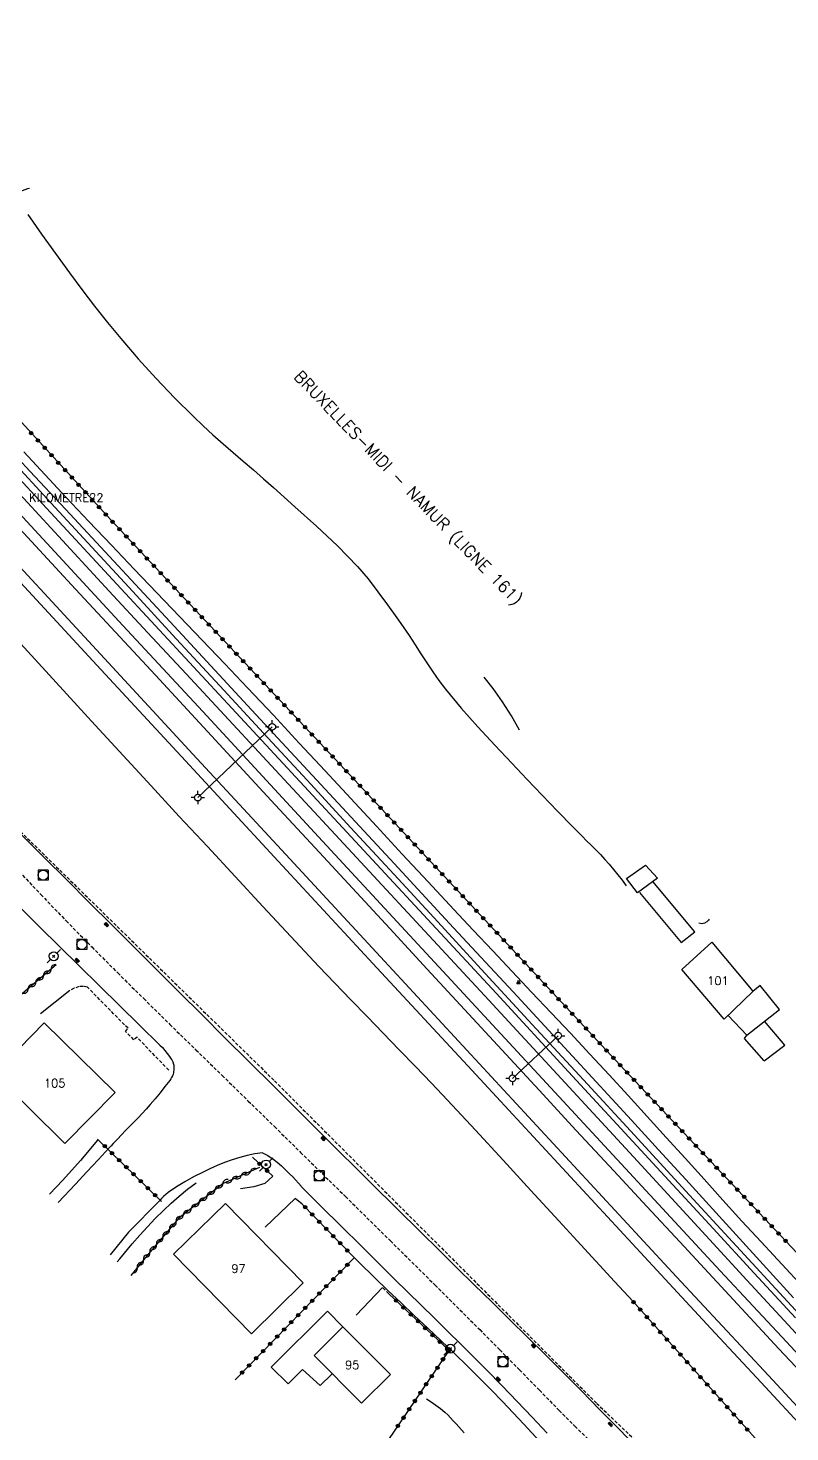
# Model space of a CAD drawing. Header units: millimetres. Extents: x 159000 to 160002, y 156999 to 158000.
# Drawn here: x 159741.1 to 159854.8, y 157739.3 to 157948.8 of the extents above; entities that cross this region are included whole.
import ezdxf
from ezdxf.enums import TextEntityAlignment as Align

# ---------------------------------------------------------------- set-up
doc = ezdxf.new("R2010")
doc.units = ezdxf.units.MM
doc.linetypes.add('DASHED', pattern=[0.75, 0.5, -0.25])
doc.layers.get('0').update_dxf_attribs({"linetype": 'CONTINUOUS'})
for name, color, linetype in [('W0001', 6, 'DASHED'), ('W0008', 7, 'CONTINUOUS'), ('W0014', 7, 'CONTINUOUS'), ('W0017', 7, 'CONTINUOUS'), ('W0101', 7, 'CONTINUOUS'), ('W0104', 1, 'CONTINUOUS'), ('W0112', 1, 'DASHED'), ('W0211', 2, 'CONTINUOUS'), ('W0214', 2, 'CONTINUOUS'), ('W0310', 3, 'CONTINUOUS'), ('W0322', 7, 'CONTINUOUS'), ('W0323', 7, 'CONTINUOUS'), ('W0401', 7, 'CONTINUOUS'), ('W0420', 7, 'CONTINUOUS'), ('W0473', 7, 'CONTINUOUS'), ('W0510', 5, 'CONTINUOUS'), ('W0515', 5, 'CONTINUOUS'), ('W0610', 7, 'CONTINUOUS'), ('W0611', 7, 'CONTINUOUS'), ('W0700', 7, 'CONTINUOUS'), ('W0850', 7, 'CONTINUOUS'), ('W0984', 7, 'CONTINUOUS'), ('W0989', 7, 'CONTINUOUS'), ('W0991', 7, 'CONTINUOUS')]:
    doc.layers.add(name, color=color, linetype=linetype)
doc.styles.get("Standard").update_dxf_attribs({"font": 'romans.shx', "width": 0.85})

# ---------------------------------------------------------------- blocks, each defined once
blk = doc.blocks.new('T420')
for p, q in [((0.75, 0.75), (-0.75, 0.75)), ((-0.75, 0.75), (-0.75, -0.75)), ((0.75, 0.75), (0.75, -0.75)), ((0.75, -0.75), (-0.75, -0.75))]:
    blk.add_line(p, q)
blk.add_ellipse((0, 0), major_axis=(-0.53, 0.53), ratio=1, start_param=3.926991, end_param=10.210176)
blk = doc.blocks.new('T850')
for p, q in [((-0.25, -0.15), (0, 0.32)), ((0, 0.32), (0.25, -0.15)), ((-0.25, -0.15), (0.25, -0.15))]:
    blk.add_line(p, q)
for major_axis in [(-0.106, 0.106), (-0.0354, 0.0354), (-0.0236, 0.0236)]:
    blk.add_ellipse((0, 0), major_axis=major_axis, ratio=1, start_param=3.926991, end_param=10.210176)
blk = doc.blocks.new('T610')
for p, q in [((-0.500001, 0), (-1.000002, 0)), ((0, 0.500001), (0, 1.000002)), ((0.500001, 0), (1.000002, 0)), ((0, -0.500001), (0, -1.000002))]:
    blk.add_line(p, q)
blk.add_ellipse((0, 0), major_axis=(-0.353554, 0.353554), ratio=1, start_param=3.926990817, end_param=10.2101761242)
blk = doc.blocks.new('T401')
for p, q in [((-0.3, 0.3), (0, 0.3)), ((-0.3, -0.25), (-0.3, 0.3)), ((-0.3, 0.15), (0, 0.15)), ((-0.3, 0), (0, 0)), ((0, 0.3), (0, -0.25)), ((-0.3, -0.15), (0, -0.15)), ((-0.3, -0.25), (-0.3, -0.3)), ((-0.3, -0.3), (0, -0.3)), ((0, -0.3), (0, -0.25))]:
    blk.add_line(p, q)
blk = doc.blocks.new('T473')
for p, q in [((-0.166667, 0.166667), (0.166667, -0.166667)), ((-0.166667, -0.166667), (0.166667, 0.166667)), ((0.500001, 0.500001), (1.000002, 1.000002)), ((-1.000002, -1.000002), (-0.500001, -0.500001))]:
    blk.add_line(p, q)
blk.add_ellipse((0, 0), major_axis=(0.471405, 0.471405), ratio=1, start_param=5.4977871438, end_param=11.780972451)
blk = doc.blocks.new('t310o')
at = {"color": 0, "linetype": 'Continuous'}
for centre, start, end in [((-0.5, 0.38), 216.8699, 323.1304), ((0.5, -0.37), 36.8699, 143.1303)]:
    blk.add_arc(centre, 0.625, start, end, dxfattribs=at)
blk = doc.blocks.new('t323o')
at = {"color": 0, "linetype": 'Continuous'}
for radius in [0.25, 0.15]:
    blk.add_circle((0, 0), radius, dxfattribs=at)
blk = doc.blocks.new('t322o')
at = {"color": 0, "linetype": 'Continuous'}
for radius in [0.25, 0.15]:
    blk.add_circle((0, 0), radius, dxfattribs=at)

msp = doc.modelspace()

# ---------------------------------------------------------------- linework, layer by layer
at = {"layer": 'W0001'}
msp.add_lwpolyline([(159739.26, 157823.44), (159743.02, 157819.48), (159746.81, 157815.54), (159750.63, 157811.65), (159754.49, 157807.78), (159758.37, 157803.94), (159762.27, 157800.1), (159766.17, 157796.28), (159770.08, 157792.47), (159773.99, 157788.65), (159777.89, 157784.83), (159781.79, 157780.99), (159788.49, 157774.39), (159795.19, 157767.78), (159801.87, 157761.17), (159808.53, 157754.52), (159811.51, 157751.52), (159814.47, 157748.51), (159817.43, 157745.49), (159820.38, 157742.46), (159822.74, 157740.1), (159825.12, 157737.77)], dxfattribs=at)
at = {"layer": 'W0008'}
for points in [[(159831.99, 157736.91), (159829.25, 157739.75), (159826.48, 157742.57), (159823.71, 157745.37), (159820.92, 157748.17), (159818.29, 157750.79), (159815.66, 157753.4), (159813.02, 157756.01), (159810.37, 157758.61), (159807.72, 157761.21), (159805.07, 157763.82), (159802.43, 157766.42), (159799.79, 157769.03), (159792.45, 157776.3), (159785.11, 157783.58), (159777.78, 157790.87), (159770.45, 157798.15), (159767.08, 157801.51), (159763.72, 157804.87), (159760.35, 157808.23), (159756.98, 157811.59), (159753.62, 157814.94), (159750.25, 157818.3), (159746.88, 157821.66), (159743.51, 157825.01), (159738.02, 157830.47)], [(159762.25, 157791.73), (159761.55, 157790.81), (159760.83, 157789.9), (159760.09, 157789), (159759.33, 157788.12), (159758.74, 157787.46), (159758.14, 157786.81), (159757.53, 157786.16), (159756.91, 157785.52), (159756.29, 157784.88), (159755.67, 157784.25), (159755.06, 157783.61), (159754.44, 157782.97), (159754.13, 157782.63), (159753.82, 157782.3), (159753.5, 157781.96), (159753.19, 157781.63)], [(159776.11, 157780.93), (159774.96, 157780.75), (159773.82, 157780.51), (159772.7, 157780.23), (159771.58, 157779.89), (159770.44, 157779.49), (159769.32, 157779.03), (159768.22, 157778.53), (159767.13, 157777.99), (159765.82, 157777.32), (159764.52, 157776.61), (159763.25, 157775.84), (159762.03, 157774.99), (159761.67, 157774.71), (159761.34, 157774.41), (159761.02, 157774.09), (159760.71, 157773.75)]]:
    msp.add_lwpolyline(points, dxfattribs=at)
at = {"layer": 'W0014'}
for points in [[(159710.14, 157848.15), (159713.84, 157844.12), (159717.58, 157840.13), (159721.36, 157836.17), (159725.16, 157832.23), (159731, 157826.33), (159736.91, 157820.48), (159742.84, 157814.66), (159748.76, 157808.83), (159751.76, 157805.87), (159754.76, 157802.92), (159757.76, 157799.96), (159760.77, 157797.01)], [(159760.77, 157797.01), (159761.17, 157796.62), (159761.54, 157796.2), (159761.89, 157795.77), (159762.21, 157795.32), (159762.39, 157795.05), (159762.56, 157794.78), (159762.7, 157794.49), (159762.82, 157794.18), (159762.86, 157794), (159762.88, 157793.82), (159762.89, 157793.64), (159762.88, 157793.45), (159762.87, 157793.26), (159762.84, 157793.06), (159762.8, 157792.87), (159762.75, 157792.68), (159762.65, 157792.43), (159762.54, 157792.19), (159762.4, 157791.95), (159762.25, 157791.73)], [(159776.11, 157780.93), (159776.51, 157780.73), (159776.89, 157780.52), (159777.27, 157780.29), (159777.63, 157780.04), (159778.3, 157779.52), (159778.94, 157778.96), (159779.55, 157778.38), (159780.16, 157777.79), (159780.61, 157777.34), (159781.04, 157776.88), (159781.47, 157776.41), (159781.88, 157775.93)], [(159781.89, 157775.9), (159784.88, 157772.92), (159787.87, 157769.95), (159790.87, 157766.97), (159793.87, 157764), (159795.83, 157762.05), (159797.81, 157760.12), (159799.78, 157758.18), (159801.76, 157756.25), (159803.73, 157754.31), (159805.7, 157752.37), (159807.66, 157750.42), (159809.61, 157748.45), (159811.87, 157746.14), (159814.13, 157743.81), (159816.37, 157741.46), (159818.58, 157739.09)], [(159819.83, 157735.15), (159818.66, 157736.48), (159817.49, 157737.8), (159816.3, 157739.11), (159815.1, 157740.42), (159813.52, 157742.11), (159811.92, 157743.8), (159810.3, 157745.47), (159808.67, 157747.12), (159806.72, 157749.05), (159804.75, 157750.96), (159802.76, 157752.85), (159800.77, 157754.74), (159798.77, 157756.62), (159796.78, 157758.5), (159794.79, 157760.39), (159792.82, 157762.3), (159792.06, 157763.04), (159791.3, 157763.79), (159790.55, 157764.54), (159789.8, 157765.3)]]:
    msp.add_lwpolyline(points, dxfattribs=at)
at = {"layer": 'W0017'}
for points in [[(159842.78, 157815.79), (159842.7, 157815.67), (159842.43, 157815.41), (159842.09, 157815.2), (159841.67, 157815.11), (159841.24, 157815.22)], [(159747.36, 157805.17), (159742.98, 157801.66)], [(159753.24, 157781.69), (159751.56, 157779.88), (159749.87, 157778.07), (159748.17, 157776.26), (159746.48, 157774.46), (159745.58, 157773.49)], [(159777.65, 157777.42), (159776.46, 157776.32), (159774.81, 157775.82), (159772.84, 157775.55)], [(159760.71, 157773.75), (159756.11, 157769.08), (159753.36, 157765.71)], [(159780.99, 157774.1), (159776.49, 157769.82)], [(159794.04, 157760.79), (159790.1, 157756.66)], [(159800.58, 157744.2), (159801.3, 157743.74), (159801.99, 157743.25), (159802.66, 157742.74), (159803.31, 157742.19), (159803.75, 157741.78), (159804.18, 157741.34), (159804.59, 157740.9), (159804.99, 157740.44), (159805.39, 157739.99), (159805.79, 157739.54), (159806.2, 157739.1)]]:
    msp.add_lwpolyline(points, dxfattribs=at)
at = {"layer": 'W0101'}
for points in [[(159843.18, 157812.35), (159849.06, 157805.37), (159849.31, 157805.02), (159845.04, 157800.88), (159838.69, 157808.31)], [(159743.53, 157800.31), (159754.09, 157789.93), (159746.62, 157782.33), (159736.06, 157792.71)], [(159762.84, 157765.77), (159774.47, 157753.92), (159782.2, 157761.5), (159770.57, 157773.36)], [(159783.8, 157750.65), (159790.87, 157743.55), (159795.19, 157747.85), (159788.12, 157754.95)]]:
    msp.add_lwpolyline(points, close=True, dxfattribs=at)
at = {"layer": 'W0104'}
msp.add_lwpolyline([(159833.28, 157823.85), (159835.06, 157821.94), (159832.07, 157819.74), (159830.45, 157821.88)], close=True, dxfattribs=at)
for points in [[(159832.36, 157819.8), (159838.59, 157812.31), (159840.66, 157813.93), (159834.38, 157821.44)], [(159848.38, 157798.51), (159853.3, 157802.32), (159850.37, 157805.92), (159849.31, 157805.02)], [(159848.38, 157798.51), (159845.61, 157801.43)], [(159850.99, 157794.64), (159854.08, 157797), (159851.05, 157800.58)], [(159850.99, 157794.64), (159848.03, 157798.01), (159848.38, 157798.51)], [(159785.79, 157757.29), (159777.42, 157748.93), (159779.92, 157746.43)], [(159785.79, 157757.29), (159788.12, 157754.95)], [(159779.92, 157746.43), (159782.06, 157748.55), (159784.69, 157746.18), (159786.51, 157747.93)]]:
    msp.add_lwpolyline(points, dxfattribs=at)
at = {"layer": 'W0112'}
for points in [[(159708.01, 157860.88), (159739.44, 157829.41), (159777.91, 157791.65), (159825.99, 157743.52), (159836.38, 157733.55), (159841.85, 157728.04)], [(159749.98, 157805.64), (159749.41, 157805.77), (159748.74, 157805.73), (159748.01, 157805.49), (159747.36, 157805.17)], [(159762.11, 157793.26), (159757.38, 157798.17), (159756.89, 157797.81), (159755.66, 157799.03), (159756.03, 157799.51), (159749.98, 157805.64)], [(159794.95, 157759.88), (159794.04, 157760.79)]]:
    msp.add_lwpolyline(points, dxfattribs=at)
at = {"layer": 'W0211'}
for points in [[(159738.38, 157884.61), (159744.5, 157877.98), (159750.61, 157871.35), (159756.73, 157864.72), (159763.23, 157857.68), (159769.74, 157850.63), (159776.24, 157843.59), (159782.75, 157836.54), (159789.25, 157829.5), (159795.76, 157822.45), (159802.26, 157815.41), (159808.76, 157808.36), (159816.38, 157800.09), (159824, 157791.82), (159831.62, 157783.54), (159839.24, 157775.27), (159846.86, 157766.99), (159854.48, 157758.72), (159862.1, 157750.45)], [(159740.48, 157885.59), (159746.82, 157878.74), (159750.18, 157875.17), (159753.55, 157871.62), (159756.94, 157868.07), (159760.33, 157864.54), (159763.73, 157861.01), (159767.12, 157857.47), (159770.5, 157853.92), (159773.87, 157850.36), (159777.74, 157846.24), (159781.59, 157842.1), (159785.44, 157837.96), (159789.29, 157833.81), (159793.13, 157829.67), (159796.97, 157825.52), (159800.82, 157821.37), (159804.68, 157817.24), (159807.57, 157814.15), (159810.47, 157811.07), (159813.37, 157808), (159816.27, 157804.92), (159819.18, 157801.84), (159822.07, 157798.76), (159824.96, 157795.67), (159827.84, 157792.57), (159830.69, 157789.47), (159833.53, 157786.36), (159836.36, 157783.23), (159839.19, 157780.1), (159842.01, 157776.98), (159844.84, 157773.85), (159847.68, 157770.74), (159850.53, 157767.63), (159852.4, 157765.63), (159854.27, 157763.62), (159856.14, 157761.63)], [(159831.43, 157758.71), (159828.65, 157761.72), (159825.88, 157764.74), (159823.1, 157767.76), (159820.32, 157770.78), (159816.18, 157775.29), (159812.04, 157779.81), (159807.88, 157784.32), (159803.7, 157788.8), (159801.32, 157791.31), (159798.93, 157793.81), (159796.53, 157796.3), (159794.13, 157798.79), (159791.72, 157801.27), (159789.31, 157803.76), (159786.92, 157806.26), (159784.53, 157808.76), (159780.35, 157813.21), (159776.18, 157817.68), (159772.03, 157822.15), (159767.88, 157826.63), (159763.68, 157831.15), (159759.49, 157835.69), (159755.31, 157840.22), (159751.14, 157844.77), (159746.9, 157849.39), (159742.66, 157854.01), (159738.44, 157858.66)], [(159751.49, 157782.79), (159748.92, 157779.79), (159746.29, 157776.85), (159744.32, 157774.75)], [(159754.42, 157764.65), (159754.79, 157765.1), (159756.67, 157767.33), (159757.79, 157768.61), (159758.93, 157769.88), (159760.1, 157771.11), (159761.31, 157772.31), (159762.49, 157773.4), (159763.69, 157774.45), (159764.93, 157775.47), (159766.2, 157776.46)]]:
    msp.add_lwpolyline(points, dxfattribs=at)
at = {"layer": 'W0214'}
for points in [[(159741.1, 157921), (159743.13, 157918.08), (159745.19, 157915.19), (159747.29, 157912.32), (159749.15, 157909.82), (159751.04, 157907.34), (159752.96, 157904.88), (159754.95, 157902.48), (159757.56, 157899.47), (159760.24, 157896.53), (159762.98, 157893.65), (159765.79, 157890.83), (159767.24, 157889.45), (159768.71, 157888.11), (159770.21, 157886.78), (159771.72, 157885.48), (159773.24, 157884.18), (159774.75, 157882.88), (159776.25, 157881.56), (159777.73, 157880.23), (159780.93, 157877.35), (159784.15, 157874.48), (159787.3, 157871.54), (159790.29, 157868.43), (159791.86, 157866.59), (159793.34, 157864.68), (159794.77, 157862.73), (159796.18, 157860.77), (159797.11, 157859.46), (159798, 157858.13), (159798.88, 157856.78), (159799.74, 157855.43), (159800.62, 157854.08), (159801.51, 157852.75), (159802.44, 157851.44), (159803.41, 157850.15), (159805.77, 157847.28), (159808.25, 157844.51), (159810.79, 157841.79), (159813.32, 157839.07), (159815.58, 157836.68), (159817.86, 157834.31), (159820.15, 157831.95), (159822.44, 157829.59), (159823.12, 157828.9), (159823.8, 157828.21), (159824.49, 157827.52), (159825.18, 157826.83), (159825.86, 157826.14), (159826.54, 157825.44), (159827.2, 157824.73), (159827.85, 157824), (159828.51, 157823.23), (159829.15, 157822.43), (159829.77, 157821.62), (159830.37, 157820.8)], [(159736.1, 157888.36), (159741.39, 157882.69), (159746.68, 157877.01), (159751.96, 157871.33), (159762.92, 157859.53), (159773.87, 157847.72), (159784.82, 157835.91), (159795.77, 157824.09), (159804.64, 157814.52), (159813.5, 157804.95), (159822.36, 157795.37), (159831.2, 157785.78), (159835.24, 157781.37), (159839.28, 157776.96), (159843.3, 157772.54), (159847.33, 157768.12), (159851.35, 157763.7), (159855.38, 157759.29)]]:
    msp.add_lwpolyline(points, dxfattribs=at)
at = {"layer": 'W0310'}
for points in [[(159745.31, 157809.01), (159741.97, 157806.14), (159738.63, 157803.29), (159735.27, 157800.46), (159731.9, 157797.63), (159728.95, 157795.18), (159726.18, 157792.91)], [(159775.68, 157778.72), (159770.22, 157776.34), (159763.62, 157771.15), (159759.33, 157766.15), (159756.45, 157762.61)]]:
    msp.add_lwpolyline(points, dxfattribs=at)
at = {"layer": 'W0322'}
msp.add_lwpolyline([(159863.48, 157722.85), (159852.51, 157735.09), (159831.43, 157758.7)], dxfattribs=at)
at = {"layer": 'W0323'}
for points in [[(159712.81, 157919.81), (159753.46, 157875.4), (159789.85, 157836.59), (159830.16, 157793.29), (159858.31, 157763.38), (159892.05, 157726.98), (159922.18, 157694.54), (159943.94, 157671)], [(159751.49, 157782.97), (159761.04, 157773.64)], [(159777.65, 157777.42), (159774.59, 157780.29)], [(159782.03, 157773.26), (159780.99, 157774.1)], [(159789.8, 157765.27), (159782.03, 157773.26)], [(159789.8, 157765.26), (159772.01, 157747.03)], [(159803.95, 157751.42), (159794.95, 157759.88)], [(159793.81, 157736.41), (159803.95, 157751.42)]]:
    msp.add_lwpolyline(points, dxfattribs=at)
at = {"layer": 'W0510'}
msp.add_lwpolyline([(159738.82, 157923.82), (159739.53, 157924.25), (159740.28, 157924.61), (159741.06, 157924.89), (159741.33, 157924.96)], dxfattribs=at)
at = {"layer": 'W0515'}
msp.add_lwpolyline([(159814.47, 157844.04), (159813.26, 157846.17), (159811.94, 157848.24), (159810.53, 157850.24), (159809.21, 157851.92)], dxfattribs=at)
at = {"layer": 'W0611'}
for points in [[(159777.56, 157844.52), (159766.45, 157833.95)], [(159820.24, 157798.41), (159813.43, 157792.04)]]:
    msp.add_lwpolyline(points, dxfattribs=at)
at = {"layer": 'W0700'}
for points in [[(159677.77, 157948.84), (159686.43, 157939.43), (159695.1, 157930.02), (159703.77, 157920.61), (159712.44, 157911.21), (159722.91, 157899.85), (159733.38, 157888.5), (159743.86, 157877.15), (159754.34, 157865.81), (159760.06, 157859.63), (159765.79, 157853.46), (159771.52, 157847.29), (159777.25, 157841.13), (159782.98, 157834.96), (159788.71, 157828.79), (159794.43, 157822.62), (159800.15, 157816.44), (159810.97, 157804.74), (159821.77, 157793.03), (159832.57, 157781.31), (159843.38, 157769.6), (159849.52, 157762.94), (159855.67, 157756.28)], [(159676.67, 157947.82), (159685.33, 157938.41), (159694, 157929), (159702.66, 157919.59), (159711.33, 157910.19), (159721.8, 157898.83), (159732.28, 157887.48), (159742.76, 157876.13), (159753.24, 157864.79), (159758.96, 157858.61), (159764.69, 157852.44), (159770.42, 157846.27), (159776.15, 157840.11), (159781.88, 157833.94), (159787.61, 157827.77), (159793.33, 157821.6), (159799.05, 157815.42), (159809.87, 157803.72), (159820.67, 157792.01), (159831.47, 157780.3), (159842.28, 157768.58), (159848.42, 157761.92), (159854.56, 157755.26), (159860.71, 157748.59)], [(159684.36, 157926.45), (159694.5, 157915.41), (159704.65, 157904.38), (159714.8, 157893.35), (159724.96, 157882.33), (159738.18, 157868.02), (159751.4, 157853.71), (159764.63, 157839.42), (159777.86, 157825.12), (159792.6, 157809.18), (159807.33, 157793.25), (159822.07, 157777.33), (159836.82, 157761.41), (159843.67, 157754.02), (159850.52, 157746.64), (159857.37, 157739.27)], [(159685.46, 157927.47), (159695.6, 157916.43), (159705.75, 157905.4), (159715.9, 157894.37), (159726.06, 157883.35), (159739.28, 157869.04), (159752.5, 157854.73), (159765.73, 157840.43), (159778.96, 157826.13), (159793.7, 157810.2), (159808.43, 157794.27), (159823.17, 157778.35), (159837.92, 157762.43), (159844.77, 157755.04), (159851.62, 157747.66), (159858.47, 157740.29)], [(159858.14, 157746.37), (159853.2, 157751.68), (159848.26, 157756.99), (159843.33, 157762.3), (159838.39, 157767.61), (159833.46, 157772.93), (159828.53, 157778.24), (159822.95, 157784.26), (159817.38, 157790.29), (159811.81, 157796.31), (159806.24, 157802.34), (159800.68, 157808.36), (159795.11, 157814.39), (159789.54, 157820.41), (159783.97, 157826.44), (159778.01, 157832.88), (159772.05, 157839.33), (159766.08, 157845.77), (159760.12, 157852.21), (159754.16, 157858.65), (159748.19, 157865.09), (159742.23, 157871.54), (159736.27, 157877.98)], [(159859.24, 157747.38), (159854.3, 157752.7), (159849.37, 157758.01), (159844.43, 157763.32), (159839.49, 157768.63), (159834.56, 157773.94), (159829.63, 157779.26), (159824.05, 157785.28), (159818.48, 157791.3), (159812.91, 157797.33), (159807.34, 157803.35), (159801.78, 157809.38), (159796.21, 157815.41), (159790.64, 157821.43), (159785.07, 157827.46), (159779.11, 157833.9), (159773.15, 157840.34), (159767.19, 157846.79), (159761.22, 157853.23), (159755.26, 157859.67), (159749.29, 157866.11), (159743.33, 157872.56), (159737.37, 157879)]]:
    msp.add_lwpolyline(points, dxfattribs=at)

# ---------------------------------------------------------------- block references
at = {"layer": 'W0310'}
for p, rotation in [((159744.55, 157808.36), 220.696540144149), ((159742.28, 157806.4), 220.696540144149), ((159743.41, 157807.38), 220.696540144149), ((159741.14, 157805.43), 220.452523815487), ((159770.19, 157776.31), 218.1461114639216), ((159771.56, 157776.92), 203.5941109944893), ((159772.93, 157777.52), 203.5941109944893), ((159774.3, 157778.12), 203.5941109944893), ((159767.83, 157774.46), 218.1461114639216), ((159769.01, 157775.38), 218.1461114639216), ((159765.47, 157772.6), 218.1461114639216), ((159766.65, 157773.53), 218.1461114639216), ((159763.2, 157770.66), 229.4053145181003), ((159764.29, 157771.68), 218.1461114639216), ((159761.24, 157768.38), 229.4053145181003), ((159762.22, 157769.52), 229.4053145181003), ((159759.29, 157766.1), 230.7770604433651), ((159760.27, 157767.24), 229.4053145181003), ((159757.4, 157763.78), 230.7770604433651), ((159758.34, 157764.94), 230.7770604433651)]:
    msp.add_blockref('t310o', p, dxfattribs=dict(at, rotation=rotation))
at = {"layer": 'W0322', "rotation": 131.746123178303}
for p in [(159831.49, 157758.64), (159832.49, 157757.52), (159833.49, 157756.4), (159834.49, 157755.28), (159835.48, 157754.16), (159836.48, 157753.04), (159837.48, 157751.92), (159838.48, 157750.8), (159839.48, 157749.68), (159840.48, 157748.57), (159841.48, 157747.45), (159842.48, 157746.33), (159843.47, 157745.21), (159844.47, 157744.09), (159845.47, 157742.97), (159846.47, 157741.85), (159847.47, 157740.73), (159848.47, 157739.61)]:
    msp.add_blockref('t322o', p, dxfattribs=at)
at = {"layer": 'W0323'}
for p, rotation in [((159741.57, 157888.38), 312.4664292137513), ((159742.59, 157887.27), 312.4664292137513), ((159743.6, 157886.17), 312.4664292137513), ((159744.61, 157885.06), 312.4664292137513), ((159745.62, 157883.95), 312.4664292137513), ((159746.64, 157882.85), 312.4664292137513), ((159747.65, 157881.74), 312.4664292137513), ((159748.66, 157880.63), 312.4664292137513), ((159749.68, 157879.53), 312.4664292137513), ((159750.69, 157878.42), 312.4664292137513), ((159751.7, 157877.31), 312.4664292137513), ((159752.71, 157876.21), 312.4664292137513), ((159753.73, 157875.11), 313.1599025564411), ((159754.76, 157874.01), 313.1599025564411), ((159755.78, 157872.92), 313.1599025564411), ((159756.81, 157871.82), 313.1599025564411), ((159757.83, 157870.73), 313.1599025564411), ((159758.86, 157869.63), 313.1599025564411), ((159759.89, 157868.54), 313.1599025564411), ((159760.91, 157867.45), 313.1599025564411), ((159761.94, 157866.35), 313.1599025564411), ((159762.96, 157865.26), 313.1599025564411), ((159763.99, 157864.16), 313.1599025564411), ((159765.02, 157863.07), 313.1599025564411), ((159766.04, 157861.97), 313.1599025564411), ((159767.07, 157860.88), 313.1599025564411), ((159768.09, 157859.79), 313.1599025564411), ((159769.12, 157858.69), 313.1599025564411), ((159770.15, 157857.6), 313.1599025564411), ((159771.17, 157856.5), 313.1599025564411), ((159772.2, 157855.41), 313.1599025564411), ((159773.22, 157854.32), 313.1599025564411), ((159774.25, 157853.22), 313.1599025564411), ((159775.28, 157852.13), 313.1599025564411), ((159776.3, 157851.03), 313.1599025564411), ((159777.33, 157849.94), 313.1599025564411), ((159778.36, 157848.84), 313.1599025564411), ((159779.38, 157847.75), 313.1599025564411), ((159780.41, 157846.66), 313.1599025564411), ((159781.43, 157845.56), 313.1599025564411), ((159782.46, 157844.47), 313.1599025564411), ((159783.49, 157843.37), 313.1599025564411), ((159784.51, 157842.28), 313.1599025564411), ((159785.54, 157841.19), 313.1599025564411), ((159786.56, 157840.09), 313.1599025564411), ((159787.59, 157839), 313.1599025564411), ((159788.62, 157837.9), 313.1599025564411), ((159789.64, 157836.81), 313.1599025564411), ((159790.66, 157835.71), 312.9558626342936), ((159791.69, 157834.61), 312.9558626342936), ((159792.71, 157833.52), 312.9558626342936), ((159793.73, 157832.42), 312.9558626342936), ((159794.75, 157831.32), 312.9558626342936), ((159795.78, 157830.22), 312.9558626342936), ((159796.8, 157829.13), 312.9558626342936), ((159797.82, 157828.03), 312.9558626342936), ((159798.84, 157826.93), 312.9558626342936), ((159799.86, 157825.83), 312.9558626342936), ((159800.89, 157824.73), 312.9558626342936), ((159801.91, 157823.64), 312.9558626342936), ((159802.93, 157822.54), 312.9558626342936), ((159803.95, 157821.44), 312.9558626342936), ((159804.97, 157820.34), 312.9558626342936), ((159806, 157819.24), 312.9558626342936), ((159807.02, 157818.15), 312.9558626342936), ((159808.04, 157817.05), 312.9558626342936), ((159809.06, 157815.95), 312.9558626342936), ((159810.09, 157814.85), 312.9558626342936), ((159811.11, 157813.76), 312.9558626342936), ((159812.13, 157812.66), 312.9558626342936), ((159813.15, 157811.56), 312.9558626342936), ((159814.17, 157810.46), 312.9558626342936), ((159815.2, 157809.36), 312.9558626342936), ((159816.22, 157808.27), 312.9558626342936), ((159817.24, 157807.17), 312.9558626342936), ((159818.26, 157806.07), 312.9558626342936), ((159819.28, 157804.97), 312.9558626342936), ((159820.31, 157803.88), 312.9558626342936), ((159821.33, 157802.78), 312.9558626342936), ((159822.35, 157801.68), 312.9558626342936), ((159823.37, 157800.58), 312.9558626342936), ((159824.4, 157799.48), 312.9558626342936), ((159825.42, 157798.39), 312.9558626342936), ((159826.44, 157797.29), 312.9558626342936), ((159827.46, 157796.19), 312.9558626342936), ((159828.48, 157795.09), 312.9558626342936), ((159829.51, 157793.99), 312.9558626342936), ((159830.53, 157792.9), 313.2629212482012), ((159831.56, 157791.81), 313.2629212482012), ((159832.59, 157790.71), 313.2629212482012), ((159833.61, 157789.62), 313.2629212482012), ((159834.64, 157788.53), 313.2629212482012), ((159835.67, 157787.44), 313.2629212482012), ((159836.7, 157786.35), 313.2629212482012), ((159837.73, 157785.25), 313.2629212482012), ((159838.75, 157784.16), 313.2629212482012), ((159839.78, 157783.07), 313.2629212482012), ((159752.57, 157781.92), 315.6283977537017), ((159753.64, 157780.87), 315.6283977537017), ((159840.81, 157781.98), 313.2629212482012), ((159841.84, 157780.88), 313.2629212482012), ((159754.71, 157779.82), 315.6283977537017), ((159755.78, 157778.77), 315.6283977537017), ((159775.68, 157779.26), 136.8158515851994), ((159842.87, 157779.79), 313.2629212482012), ((159756.86, 157777.73), 315.6283977537017), ((159757.93, 157776.68), 315.6283977537017), ((159776.78, 157778.24), 136.8158515851994), ((159843.9, 157778.7), 313.2629212482012), ((159844.92, 157777.61), 313.2629212482012), ((159759, 157775.63), 315.6283977537017), ((159760.07, 157774.58), 315.6283977537017), ((159845.95, 157776.51), 313.2629212482012), ((159846.98, 157775.42), 313.2629212482012), ((159782.48, 157772.79), 134.1893847898217), ((159848.01, 157774.33), 313.2629212482012), ((159849.04, 157773.24), 313.2629212482012), ((159783.53, 157771.72), 134.1893847898217), ((159784.57, 157770.64), 134.1893847898217), ((159850.06, 157772.14), 313.2629212482012), ((159851.09, 157771.05), 313.2629212482012), ((159785.62, 157769.57), 134.1893847898217), ((159786.66, 157768.49), 134.1893847898217), ((159852.12, 157769.96), 313.2629212482012), ((159853.15, 157768.87), 313.2629212482012), ((159787.71, 157767.42), 134.1893847898217), ((159788.75, 157766.34), 134.1893847898217), ((159854.18, 157767.78), 313.2629212482012), ((159788.77, 157764.21), 225.6996393099009), ((159786.68, 157762.06), 225.6996393099009), ((159787.72, 157763.14), 225.6996393099009), ((159784.58, 157759.92), 225.6996393099009), ((159785.63, 157760.99), 225.6996393099009), ((159782.49, 157757.77), 225.6996393099009), ((159783.53, 157758.84), 225.6996393099009), ((159796.04, 157758.86), 136.7672809335627), ((159797.13, 157757.83), 136.7672809335627), ((159781.44, 157756.7), 225.6996393099009), ((159798.23, 157756.8), 136.7672809335627), ((159799.32, 157755.77), 136.7672809335627), ((159779.34, 157754.55), 225.6996393099009), ((159780.39, 157755.62), 225.6996393099009), ((159800.41, 157754.75), 136.7672809335627), ((159801.5, 157753.72), 136.7672809335627), ((159777.25, 157752.4), 225.6996393099009), ((159778.3, 157753.48), 225.6996393099009), ((159802.6, 157752.69), 136.7672809335627), ((159803.69, 157751.66), 136.7672809335627), ((159775.15, 157750.26), 225.6996393099009), ((159776.2, 157751.33), 225.6996393099009), ((159803.05, 157750.09), 55.95803064240891), ((159803.89, 157751.33), 55.95803064240891), ((159773.06, 157748.11), 225.6996393099009), ((159774.11, 157749.18), 225.6996393099009), ((159801.37, 157747.6), 55.95803064240891), ((159802.21, 157748.84), 55.95803064240891), ((159800.53, 157746.36), 55.95803064240891), ((159798.85, 157743.87), 55.95803064240891), ((159799.69, 157745.11), 55.95803064240891), ((159797.17, 157741.38), 55.95803064240891), ((159798.01, 157742.63), 55.95803064240891), ((159796.33, 157740.14), 55.95803064240891)]:
    msp.add_blockref('t323o', p, dxfattribs=dict(at, rotation=rotation))
at = {"layer": 'W0401'}
for p, rotation in [((159752.91, 157815.08), 45.07175261684116), ((159748.35, 157809.55), 225.3642536468141), ((159785.27, 157783.14), 45.19783790891959), ((159816.66, 157752.21), 45.23870976091295), ((159811.2, 157747.03), 224.4133820313216), ((159828.12, 157740.5), 44.3796632086221)]:
    msp.add_blockref('T401', p, dxfattribs=dict(at, rotation=rotation))
at = {"layer": 'W0420'}
for p in [(159743.37, 157822.39), (159749.12, 157812.03), (159784.57, 157777.48), (159811.97, 157749.71)]:
    msp.add_blockref('T420', p, dxfattribs=at)
at = {"layer": 'W0473'}
for p in [(159744.95, 157810.26), (159776.64, 157779.18), (159804.16, 157751.7)]:
    msp.add_blockref('T473', p, dxfattribs=at)
at = {"layer": 'W0610'}
for p in [(159777.56, 157844.52), (159766.45, 157833.95), (159820.24, 157798.41), (159813.43, 157792.04)]:
    msp.add_blockref('T610', p, dxfattribs=at)
at = {"layer": 'W0850'}
msp.add_blockref('T850', (159814.34, 157806.36), dxfattribs=at)

# ---------------------------------------------------------------- texts
at = {"layer": 'W0984'}
msp.add_text('KILOMETRE22', height=1.25, dxfattribs=at).set_placement((159746.82, 157878.74), align=Align.MIDDLE_CENTER)
at = {"layer": 'W0989'}
msp.add_text('BRUXELLES-MIDI - NAMUR (LIGNE 161)', height=1.75, rotation=314.1601, dxfattribs=at).set_placement((159780.65, 157896.68))
at = {"layer": 'W0991'}
for s, p in [('101', (159844.08, 157806.61)), ('105', (159745.08, 157791.32)), ('97', (159772.52, 157763.64)), ('95', (159789.5, 157749.25))]:
    msp.add_text(s, height=1.25, dxfattribs=at).set_placement(p, align=Align.MIDDLE_CENTER)

doc.saveas('drawing.dxf')
